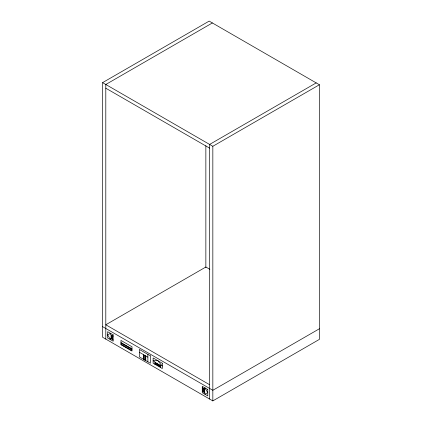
<?xml version="1.0" encoding="UTF-8"?>
<svg xmlns="http://www.w3.org/2000/svg" width="422" height="422" viewBox="0 0 422 422"><rect width="100%" height="100%" fill="white"/><g stroke="black" fill="none" stroke-linecap="round" stroke-linejoin="round"><path stroke-width="0.63" d="M102.588 82.633L209.164 21.1L319.412 84.753L319.412 339.367L212.836 400.9L102.588 337.247L102.588 82.633L212.836 146.286L319.412 84.753M212.377 22.957L105.801 84.49L105.801 339.103M316.199 82.897L209.623 144.429L209.623 399.043M120.961 343.613L121.879 343.081M120.961 344.674L120.961 340.427L131.986 346.794L131.986 351.041L120.961 344.674L122.797 343.613M121.879 345.201L123.72 344.141M122.797 345.734L124.638 344.674M123.72 346.267L125.556 345.201M124.638 346.794L126.473 345.734M125.556 347.327L127.391 346.267M126.473 347.855L128.309 346.794M127.391 348.387L129.232 347.327M128.309 348.915L130.15 347.855M129.232 349.448L131.068 348.387M130.15 349.975L131.986 348.915L120.961 342.553M131.068 350.508L131.986 349.975M143.364 355.878L144.229 355.377M143.364 356.88L145.094 355.878M143.364 357.877L145.754 356.5M143.364 358.879L145.754 357.503M144.018 359.502L145.754 358.5M144.883 360.003L145.754 359.502M319.412 328.759L212.836 390.292L102.588 326.639M105.801 88.203L209.623 148.143M209.85 269.32L205.857 267.015L105.801 324.782L209.623 384.722M113.154 336.155L112.542 335.801L112.542 339.631L113.154 339.984M202.27 387.607L202.882 387.96L202.882 391.785L202.27 391.437M139.339 352.233L147.879 357.165M212.836 146.286L212.836 400.9M205.857 145.68L205.857 267.511M160.439 367.467L160.439 366.876L154.911 363.685L154.911 364.276M147.879 354.38L147.879 361.807M110.517 333.338L107.642 334.862L110.517 339.705L110.517 338.46L111.06 338.776L111.06 334.947L110.517 334.63L110.517 333.338M207.782 392.676L204.907 394.201L204.907 392.956L204.364 392.645L204.364 388.815L204.907 389.126L204.907 387.834L207.782 392.676M157.712 360.588L153.117 360.704L154.911 361.738L154.911 362.261L160.439 365.452L160.439 364.93L162.306 366.006L157.712 360.588M150.364 355.815L139.339 349.448L139.339 356.875L150.364 363.236L150.364 355.815M113.154 334.862L107.642 331.676L107.642 338.043L113.154 341.224L113.154 334.862M162.306 363.236L153.117 357.935L153.117 363.236L162.306 368.543L162.306 363.236M207.782 389.495L202.27 386.315L202.27 392.676L207.782 395.862L207.782 389.495M112.194 335.601L111.318 335.094L111.318 338.924L112.194 339.43L112.194 335.601M204.1 388.662L203.23 388.161L203.23 391.991L204.1 392.492L204.1 388.662M145.754 356.258L143.364 354.876L143.364 359.122L145.754 360.499L145.754 356.258M160.439 365.705L154.911 362.514L154.911 363.353L160.439 366.544L160.439 365.705"/></g></svg>
